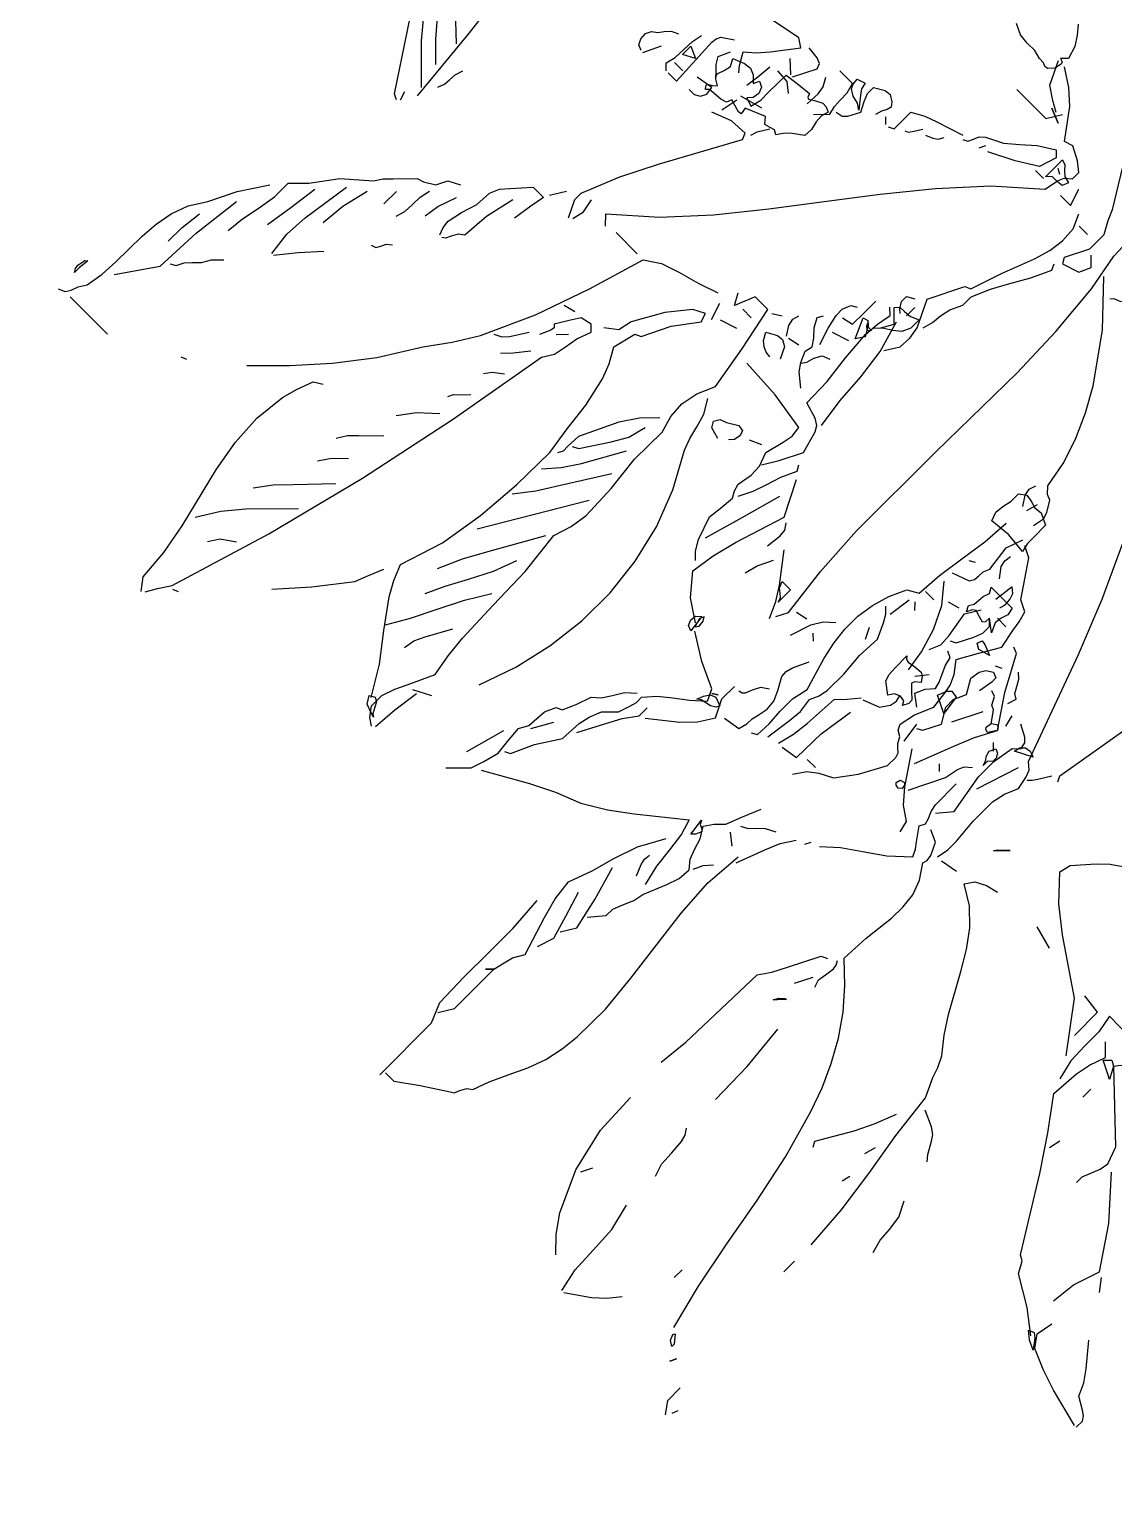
# Model space of a CAD drawing. Header units: inches. Extents: x 70 to 1974, y -315 to 363.
# Drawn here: x 1118.215 to 1118.4476, y 217.709 to 218.023 of the extents above; entities that cross this region are included whole.
import ezdxf

# ---------------------------------------------------------------- set-up
doc = ezdxf.new("R2010")
doc.units = ezdxf.units.IN
doc.header["$MEASUREMENT"] = 0
doc.layers.add('DERAKHT', color=56, linetype='Continuous', lineweight=9)
doc.layers.add('PDF_0', color=3, linetype='Continuous')
doc.layers.add('Tree', color=91, linetype='Continuous')

# ---------------------------------------------------------------- blocks, each defined once
blk = doc.blocks.new('P057')
at = {"layer": 'Tree', "linetype": 'Continuous'}
for p, q in [((0.19928, 0.01724), (0.19812, 0.01477)), ((0.19812, 0.01477), (0.19928, 0.01724))]:
    blk.add_line(p, q, dxfattribs=at)
for points in [[(0.02189, 0.24959), (0.02422, 0.2541), (0.02175, 0.27431), (0.02044, 0.29525), (0.02058, 0.33887), (0.02117, 0.38336), (0.02044, 0.40546), (0.01855, 0.42713), (0.01564, 0.44225), (0.01535, 0.45025), (0.01724, 0.4581), (0.02073, 0.46246), (0.02073, 0.47627), (0.00808, 0.49735), (0.00139, 0.50869), (-0.00457, 0.5209), (-0.02114, 0.53981)], [(-0.05459, 0.54504), (-0.0351, 0.51582), (0.00241, 0.45461), (0.0043, 0.45039), (0.00706, 0.4453), (0.00706, 0.43745), (0.00241, 0.42815), (0.00357, 0.42597), (0.01041, 0.42815), (0.01259, 0.4328), (0.00924, 0.43629)], [(0.13283, 0.22778), (0.1337, 0.23258), (0.1337, 0.23738), (0.13283, 0.24756), (0.13283, 0.25817), (0.13399, 0.26355), (0.13632, 0.26907), (0.1353, 0.27417), (0.13414, 0.27707), (0.13166, 0.27925), (0.11582, 0.32258), (0.10709, 0.3444), (0.09735, 0.36548)], [(-0.05938, 0.47627), (-0.06287, 0.47715), (-0.06695, 0.47715), (-0.07116, 0.47758), (-0.07538, 0.47962)], [(-0.05822, 0.49648), (-0.05546, 0.49314), (-0.05299, 0.48936), (-0.05139, 0.48427), (-0.05357, 0.48209), (-0.05226, 0.48165), (-0.05182, 0.48064), (-0.05241, 0.47787), (-0.05444, 0.47569), (-0.05575, 0.47554), (-0.05706, 0.47627), (-0.05938, 0.47627)], [(-0.13281, 0.31022), (-0.13616, 0.31371), (-0.12045, 0.32767), (-0.1062, 0.34323), (-0.09254, 0.3601), (-0.0793, 0.3774), (-0.06593, 0.39485), (-0.05226, 0.41171), (-0.03758, 0.42771), (-0.02173, 0.44181), (-0.02071, 0.44748), (-0.01955, 0.4501), (-0.01707, 0.45213), (-0.01707, 0.45562), (-0.02071, 0.45853), (-0.02609, 0.46144), (-0.02958, 0.46028), (-0.03772, 0.47147), (-0.04325, 0.47642), (-0.05022, 0.48093)], [(-0.0399, 0.46595), (-0.04412, 0.46842), (-0.04921, 0.47177), (-0.05357, 0.48093)], [(-0.05706, 0.46144), (-0.04107, 0.46144), (-0.03758, 0.46711)], [(-0.03641, 0.46362), (-0.04223, 0.46595), (-0.03641, 0.46362)], [(-0.05822, 0.4328), (-0.05633, 0.43367), (-0.05532, 0.43585), (-0.05444, 0.43803), (-0.05255, 0.43963), (-0.04601, 0.44298), (-0.04107, 0.44719), (-0.03597, 0.4517), (-0.02958, 0.45562), (-0.0274, 0.45344), (-0.02958, 0.44646), (-0.03787, 0.44138), (-0.0479, 0.43629)], [(-0.02507, 0.4453), (-0.02507, 0.45461), (-0.02304, 0.45388), (-0.02158, 0.45228), (-0.01984, 0.45068), (-0.01707, 0.44995), (-0.01809, 0.44748), (-0.02056, 0.44719), (-0.02333, 0.44719), (-0.02507, 0.4453)], [(-0.02173, 0.44995), (-0.02391, 0.45112)], [(-0.01576, 0.44428), (-0.01024, 0.44428), (-0.01242, 0.45112)], [(0.0264, 0.42931), (0.02742, 0.43062), (0.02975, 0.43149), (0.03178, 0.43323), (0.03222, 0.43629), (0.0264, 0.44094), (0.02553, 0.44283), (0.02568, 0.44501), (0.02757, 0.44995)], [(-0.02958, 0.44428), (-0.02507, 0.44428)], [(-0.02173, 0.35268), (-0.01824, 0.35821), (-0.01794, 0.3633), (-0.01882, 0.36824), (-0.02391, 0.37886), (-0.01707, 0.39281), (-0.01474, 0.39383), (-0.01053, 0.40648), (-0.00544, 0.41957), (-0.00355, 0.42611), (-0.00268, 0.43236), (-0.00312, 0.43861), (-0.00559, 0.44428)], [(-0.0021, 0.44094), (0.00241, 0.44094)], [(-0.05139, 0.43498), (-0.05022, 0.43745)], [(-0.08222, 0.41564), (-0.08003, 0.4168), (-0.08003, 0.42597), (-0.07509, 0.42872), (-0.07015, 0.43047), (-0.05938, 0.43396)], [(0.06784, 0.3457), (0.06886, 0.35035), (0.06799, 0.35297), (0.06537, 0.35733), (0.06319, 0.35821), (0.06086, 0.36068), (0.05897, 0.371), (0.05563, 0.38118), (0.05112, 0.39122), (0.04574, 0.40081), (0.03294, 0.41869), (0.01855, 0.43396)], [(-0.10068, 0.40531), (-0.09792, 0.4059), (-0.09631, 0.4075), (-0.09384, 0.41215), (-0.09588, 0.41608), (-0.09719, 0.41913), (-0.09719, 0.42248), (-0.09312, 0.4248), (-0.09064, 0.42509), (-0.08817, 0.42364), (-0.08687, 0.42189), (-0.0873, 0.42015), (-0.08846, 0.41811), (-0.08919, 0.41564)], [(-0.07654, 0.41913), (-0.07523, 0.41971), (-0.07436, 0.42102), (-0.07204, 0.42466)], [(-0.06971, 0.42364), (-0.0668, 0.42495), (-0.06505, 0.42611), (-0.06389, 0.42815)], [(-0.01707, 0.36984), (-0.01606, 0.37391), (-0.01562, 0.37798), (-0.01474, 0.3822), (-0.01242, 0.387), (-0.01242, 0.39165), (-0.00922, 0.39907), (-0.00544, 0.40604), (-0.00122, 0.41331), (0.00241, 0.42131), (0.00139, 0.42364)], [(-0.10635, 0.39848), (-0.10184, 0.40313), (-0.10271, 0.40648), (-0.10286, 0.40997), (-0.103, 0.41375), (-0.10402, 0.41782), (-0.111, 0.41782)], [(-0.09501, 0.41215), (-0.09733, 0.41375), (-0.10039, 0.41448), (-0.10286, 0.41608), (-0.10373, 0.41782), (-0.10402, 0.4203), (-0.10068, 0.42131), (-0.1001, 0.41884), (-0.09864, 0.4168), (-0.09501, 0.41215)], [(-0.08352, 0.41564), (-0.0857, 0.41782)], [(-0.13834, 0.38932), (-0.14023, 0.3915), (-0.14299, 0.3963), (-0.13907, 0.39964), (-0.13557, 0.40386), (-0.12816, 0.41346), (-0.13151, 0.41564), (-0.16189, 0.40968), (-0.17731, 0.40692), (-0.1933, 0.40531)], [(-0.12249, 0.40313), (-0.11784, 0.41215), (-0.11871, 0.41418), (-0.12089, 0.4152), (-0.12584, 0.41564)], [(-0.111, 0.39964), (-0.11071, 0.40546), (-0.1113, 0.40881), (-0.11318, 0.41215)], [(-0.12351, 0.40313), (-0.12816, 0.4075)], [(-0.14299, 0.37551), (-0.14386, 0.37667), (-0.14386, 0.37754), (-0.14212, 0.37871), (-0.14066, 0.37987), (-0.14299, 0.38133), (-0.14386, 0.38235), (-0.14401, 0.38336), (-0.14313, 0.38598), (-0.14241, 0.38889), (-0.14401, 0.39165), (-0.13936, 0.39354), (-0.13645, 0.39383), (-0.13383, 0.39281), (-0.13151, 0.39034), (-0.13034, 0.39281), (-0.12816, 0.39165), (-0.12714, 0.38918), (-0.12758, 0.38656), (-0.12932, 0.38467), (-0.12584, 0.38351), (-0.12482, 0.38787), (-0.12482, 0.39223), (-0.12467, 0.40183), (-0.11929, 0.40256), (-0.11318, 0.40313), (-0.1126, 0.40168), (-0.11187, 0.40139), (-0.10984, 0.40256), (-0.10679, 0.40415), (-0.1049, 0.40415), (-0.10286, 0.40313), (-0.10373, 0.40037), (-0.10344, 0.39717), (-0.10271, 0.39383), (-0.10286, 0.39034), (-0.10693, 0.38729), (-0.10911, 0.3854), (-0.111, 0.38249), (-0.11275, 0.38351), (-0.11493, 0.38278), (-0.11697, 0.38235), (-0.119, 0.38467), (-0.12685, 0.38133), (-0.12641, 0.37871), (-0.12772, 0.37856), (-0.13281, 0.38002), (-0.13369, 0.37784), (-0.13601, 0.37711), (-0.14183, 0.37667), (-0.14299, 0.37551)], [(-0.119, 0.39732), (-0.12264, 0.40037), (-0.12816, 0.40066)], [(-0.15782, 0.36984), (-0.15331, 0.36984), (-0.15433, 0.39034), (-0.15404, 0.39252), (-0.15317, 0.39426), (-0.14866, 0.39732)], [(-0.13281, 0.38816), (-0.13208, 0.39354), (-0.13151, 0.39964)], [(-0.15898, 0.36984), (-0.16116, 0.37202), (-0.16015, 0.37609), (-0.16, 0.38074), (-0.15986, 0.38525), (-0.15898, 0.38932)], [(-0.14299, 0.38133), (-0.14532, 0.3838), (-0.14692, 0.3854), (-0.14866, 0.38816), (-0.14648, 0.39281)], [(-0.17149, 0.36853), (-0.17367, 0.36955), (-0.17484, 0.37173), (-0.17498, 0.37449), (-0.17396, 0.37667), (-0.17193, 0.37813), (-0.17033, 0.38016), (-0.16858, 0.3822), (-0.16582, 0.38351)], [(-0.15898, 0.37886), (-0.15898, 0.38351), (-0.15433, 0.38133), (-0.15898, 0.37886)], [(-0.13151, 0.38351), (-0.12249, 0.38598)], [(-0.22543, 0.2874), (-0.22762, 0.28856), (-0.24143, 0.30964), (-0.2487, 0.32055), (-0.25509, 0.3332), (-0.25713, 0.34396), (-0.258, 0.35515), (-0.25757, 0.37784), (-0.25408, 0.37886), (-0.24273, 0.36751), (-0.23649, 0.36155), (-0.22892, 0.35602), (-0.22558, 0.34061), (-0.22369, 0.3252), (-0.22078, 0.29423)], [(-0.1475, 0.371), (-0.14474, 0.371), (-0.14256, 0.37231), (-0.14125, 0.37464), (-0.14183, 0.37784), (-0.14866, 0.37667)], [(-0.13281, 0.37449), (-0.13151, 0.38133)], [(-0.11784, 0.37551), (-0.11697, 0.37813), (-0.11435, 0.38249)], [(-0.17047, 0.36853), (-0.16713, 0.37551)], [(-0.15898, 0.37449), (-0.15433, 0.37449)], [(-0.14532, 0.30237), (-0.14866, 0.3092), (-0.14866, 0.31269), (-0.14256, 0.32782), (-0.13514, 0.34236), (-0.119, 0.37202), (-0.12002, 0.37449), (-0.12714, 0.37405), (-0.13499, 0.371)], [(-0.0274, 0.36751), (-0.02885, 0.36868), (-0.03045, 0.37115), (-0.03045, 0.37391), (-0.0274, 0.37551)], [(-0.02507, 0.36853), (-0.02507, 0.37318)], [(-0.02391, 0.2874), (-0.02027, 0.2935), (-0.01576, 0.30237), (-0.01824, 0.31139), (-0.01955, 0.31357), (-0.02202, 0.31517), (-0.02856, 0.31706), (-0.02885, 0.32855), (-0.0303, 0.34018), (-0.03118, 0.3521), (-0.03074, 0.35821), (-0.02958, 0.36417), (-0.03205, 0.36635)], [(-0.03074, 0.35602), (-0.02885, 0.35821), (-0.02609, 0.36286), (-0.03074, 0.36751), (-0.02928, 0.36911), (-0.02681, 0.36926), (-0.02376, 0.36955), (-0.02042, 0.371), (-0.02042, 0.36635), (-0.02202, 0.363), (-0.02478, 0.36082), (-0.02783, 0.35879), (-0.03074, 0.35602)], [(-0.04223, 0.35035), (-0.03758, 0.35137), (-0.03758, 0.35733), (-0.03758, 0.36417)], [(-0.01824, 0.31488), (-0.01998, 0.32694), (-0.02086, 0.33916), (-0.02245, 0.35152), (-0.02609, 0.36417)], [(0.14533, 0.28173), (0.14417, 0.28391), (0.14679, 0.29903), (0.1494, 0.31473), (0.14984, 0.32258), (0.1494, 0.33014), (0.14766, 0.33756), (0.14417, 0.34454), (0.14504, 0.3489), (0.14766, 0.35486), (0.14679, 0.35748), (0.14417, 0.36169)], [(-0.04107, 0.33669), (-0.04325, 0.34352), (-0.04455, 0.34934), (-0.0447, 0.35268), (-0.04325, 0.35602), (-0.04107, 0.35733)], [(-0.03292, 0.34803), (-0.03641, 0.35602), (-0.03438, 0.35661), (-0.03307, 0.35545), (-0.03074, 0.35137), (-0.03292, 0.34803)], [(-0.03205, 0.35486), (-0.03379, 0.35617), (-0.0335, 0.35486), (-0.03205, 0.3537), (-0.03074, 0.35486), (-0.03205, 0.35486)], [(0.0597, 0.34803), (0.05723, 0.35181), (0.05665, 0.35457), (0.05752, 0.35733)], [(0.05504, 0.33553), (0.05374, 0.33901), (0.05417, 0.3425), (0.05504, 0.34628), (0.05504, 0.35035), (0.05766, 0.35225), (0.06043, 0.35181), (0.06333, 0.35094), (0.06653, 0.35137), (0.07104, 0.34919), (0.07118, 0.34279), (0.07118, 0.33916), (0.07205, 0.33553), (0.06363, 0.3364), (0.05504, 0.33553)], [(0.06188, 0.34803), (0.06319, 0.35268)], [(-0.03423, 0.31953), (-0.03917, 0.32346), (-0.04135, 0.32651), (-0.04325, 0.33087), (-0.04252, 0.33407), (-0.04441, 0.33683), (-0.04717, 0.33974), (-0.04921, 0.34352), (-0.0479, 0.3457)], [(-0.04107, 0.34352), (-0.03423, 0.3457)], [(0.22327, 0.20844), (0.2096, 0.22662), (0.18881, 0.24072), (0.17922, 0.24829), (0.17063, 0.25744), (0.1718, 0.2621), (0.17848, 0.26966), (0.18256, 0.27344), (0.18779, 0.27707), (0.19259, 0.28463), (0.19608, 0.29234), (0.19869, 0.30033), (0.20059, 0.30848), (0.20436, 0.32535), (0.20713, 0.33392), (0.21062, 0.34236), (0.2096, 0.34454), (0.19841, 0.34134), (0.18721, 0.33596), (0.17616, 0.33043), (0.17063, 0.32811), (0.16496, 0.32637), (0.1638, 0.32389)], [(-0.22427, 0.30804), (-0.23125, 0.31502), (-0.23794, 0.32287), (-0.24506, 0.33087), (-0.25408, 0.33771)], [(-0.22427, 0.31953), (-0.24724, 0.34105)], [(-0.05255, 0.32986), (-0.05488, 0.33349), (-0.05546, 0.33625), (-0.05473, 0.33887)], [(0.04719, 0.21062), (0.04937, 0.21193), (0.04966, 0.21804), (0.04923, 0.22458), (0.04923, 0.23142), (0.05068, 0.23811), (0.04676, 0.25134), (0.0453, 0.25817), (0.04443, 0.26515), (0.04443, 0.27227), (0.04545, 0.27925), (0.04748, 0.28624), (0.05068, 0.29307), (0.05504, 0.29554), (0.05577, 0.30601), (0.05737, 0.31677), (0.05897, 0.32782), (0.0597, 0.33887)], [(0.05853, 0.31022), (0.06537, 0.31269), (0.06653, 0.31459), (0.06668, 0.31677), (0.06683, 0.31909), (0.06784, 0.32171), (0.06653, 0.33204), (0.06886, 0.33887)], [(0.07002, 0.21062), (0.07322, 0.21528), (0.07699, 0.21819), (0.08237, 0.22095), (0.08819, 0.2288), (0.09386, 0.23927), (0.09386, 0.24378), (0.09328, 0.24566), (0.09197, 0.24683), (0.09052, 0.24814), (0.08921, 0.25061), (0.08703, 0.25192), (0.08586, 0.2541), (0.08732, 0.26064), (0.09052, 0.26806), (0.08965, 0.27489), (0.08892, 0.27867), (0.08703, 0.28274), (0.08354, 0.2874), (0.08776, 0.29496), (0.0927, 0.30339), (0.0911, 0.3111), (0.09052, 0.31517), (0.08921, 0.31953), (0.08484, 0.32171), (0.07554, 0.33553), (0.07104, 0.33771)], [(-0.05938, 0.10768), (-0.06229, 0.10957), (-0.06505, 0.11335), (-0.06505, 0.11902), (-0.06317, 0.1244), (-0.06099, 0.12891), (-0.05604, 0.13952), (-0.05764, 0.14825), (-0.05866, 0.15712), (-0.05924, 0.17471), (-0.05968, 0.19274), (-0.06171, 0.21062), (-0.05938, 0.2179), (-0.05837, 0.22502), (-0.05895, 0.23942), (-0.06055, 0.25396), (-0.0604, 0.26907), (-0.06229, 0.27576), (-0.06273, 0.28231), (-0.06142, 0.28914), (-0.05822, 0.29641), (-0.06128, 0.31386), (-0.06505, 0.33204), (-0.07204, 0.33204), (-0.07538, 0.32389), (-0.07785, 0.32855)], [(-0.06287, 0.33204), (-0.05938, 0.33422)], [(-0.04107, 0.32637), (-0.03976, 0.32825), (-0.03888, 0.33131), (-0.03728, 0.33422), (-0.03423, 0.33553)], [(-0.05139, 0.31953), (-0.05371, 0.31982), (-0.05575, 0.32069), (-0.05764, 0.32229), (-0.05938, 0.3252), (-0.05517, 0.32753), (-0.05269, 0.32782), (-0.05022, 0.32637), (-0.0479, 0.32171)], [(-0.05139, 0.32986), (-0.04674, 0.33087)], [(0.07322, 0.32171), (0.07031, 0.32549), (0.06973, 0.32811), (0.07002, 0.33087)], [(-0.22195, 0.29772), (-0.23023, 0.30601), (-0.23474, 0.31066), (-0.23924, 0.31604), (-0.24128, 0.31779), (-0.24608, 0.32055)], [(-0.1933, 0.17282), (-0.18152, 0.18474), (-0.17033, 0.1971), (-0.15971, 0.21091), (-0.14997, 0.22662), (-0.14313, 0.23593), (-0.13718, 0.24566), (-0.12772, 0.26646), (-0.12002, 0.28856), (-0.11318, 0.31139), (-0.10708, 0.31546), (-0.09966, 0.31793), (-0.09152, 0.32011), (-0.08352, 0.32287)], [(-0.07785, 0.31371), (-0.08003, 0.32055)], [(-0.07204, 0.3252), (-0.06738, 0.3252)], [(0.08136, 0.31371), (0.08194, 0.31604), (0.08179, 0.3188), (0.08092, 0.32127), (0.07889, 0.32287), (0.07787, 0.31488)], [(-0.07538, 0.31604), (-0.06854, 0.31822)], [(0.0597, 0.31822), (0.06188, 0.31953)], [(0.07322, 0.30339), (0.07205, 0.30572), (0.07322, 0.30761), (0.07336, 0.30993), (0.0735, 0.31226), (0.07452, 0.31488), (0.07322, 0.31706), (0.08484, 0.31706), (0.08543, 0.31401), (0.08456, 0.31124), (0.08412, 0.30833), (0.08586, 0.30455), (0.08136, 0.30804), (0.08121, 0.30586), (0.08048, 0.30499), (0.07816, 0.30572), (0.07554, 0.30645), (0.07424, 0.30557), (0.07322, 0.30339)], [(-0.21744, 0.30237), (-0.21642, 0.30499), (-0.21628, 0.30761), (-0.21613, 0.31051), (-0.21511, 0.31371)], [(-0.1568, 0.30339), (-0.15331, 0.3092)], [(-0.14401, 0.30339), (-0.14285, 0.30819), (-0.14401, 0.31371)], [(-0.12816, 0.31139), (-0.11653, 0.31139)], [(-0.06738, 0.11553), (-0.07436, 0.12702), (-0.0825, 0.13749), (-0.09021, 0.14825), (-0.09341, 0.15406), (-0.09603, 0.16032), (-0.0905, 0.17791), (-0.08745, 0.19594), (-0.08599, 0.21426), (-0.0857, 0.23244), (-0.08745, 0.24378), (-0.0889, 0.25541), (-0.09152, 0.26733), (-0.09384, 0.27329), (-0.09719, 0.27925), (-0.09501, 0.28856), (-0.09254, 0.28958), (-0.08716, 0.30078), (-0.08003, 0.31022), (-0.0812, 0.31371), (-0.0857, 0.31139), (-0.09268, 0.30281), (-0.09937, 0.29089), (-0.10053, 0.28536), (-0.10533, 0.28173)], [(-0.01576, 0.24276), (-0.01838, 0.24537), (-0.02071, 0.24945), (-0.02391, 0.25875), (-0.02333, 0.26399), (-0.02274, 0.27024), (-0.0242, 0.27286), (-0.02507, 0.27562), (-0.02391, 0.28173), (-0.0242, 0.28652), (-0.02609, 0.29205), (-0.0242, 0.29961), (-0.02333, 0.30383), (-0.02391, 0.30804), (-0.03946, 0.31051), (-0.05604, 0.31139)], [(0.08354, 0.31022), (0.08819, 0.31022)], [(0.07322, 0.2714), (0.07176, 0.27998), (0.06901, 0.28943), (0.06464, 0.29845), (0.05853, 0.30572)], [(0.07322, 0.28274), (0.07525, 0.28725), (0.07496, 0.29219), (0.07322, 0.30237), (0.0767, 0.30804)], [(0.0767, 0.29089), (0.07889, 0.29205), (0.08223, 0.29845), (0.08354, 0.30208), (0.08354, 0.30572), (0.08136, 0.30804)], [(0.1007, 0.24727), (0.1068, 0.26283), (0.11015, 0.27097), (0.11451, 0.27925), (0.10607, 0.29176), (0.09851, 0.30572), (0.09604, 0.30673)], [(-0.17614, 0.2621), (-0.17731, 0.26515), (-0.1776, 0.2682), (-0.17629, 0.27431), (-0.1744, 0.28071), (-0.17396, 0.2874), (-0.17236, 0.29118), (-0.1696, 0.29423), (-0.16364, 0.30106), (-0.15782, 0.30106), (-0.15898, 0.2951), (-0.16015, 0.2874)], [(-0.02173, 0.27242), (-0.01896, 0.2778), (-0.01707, 0.28347), (-0.01519, 0.28943), (-0.01242, 0.29554), (-0.01358, 0.29772)], [(0.05621, 0.29772), (0.06086, 0.29772)], [(0.06537, 0.30106), (0.07002, 0.30237)], [(0.08703, 0.29641), (0.08484, 0.29772), (0.08558, 0.29976), (0.08732, 0.29947), (0.09168, 0.29772), (0.08703, 0.29641)], [(0.09604, 0.29641), (0.09851, 0.29772)], [(0.10986, 0.28958), (0.11102, 0.29307), (0.10913, 0.29423), (0.10768, 0.2967), (0.10622, 0.29932), (0.10419, 0.30106)], [(-0.22427, 0.28856), (-0.22543, 0.29205)], [(-0.17498, 0.2621), (-0.17367, 0.26297), (-0.17265, 0.26515), (-0.17134, 0.26762), (-0.16931, 0.26907), (-0.16844, 0.28012), (-0.16582, 0.29205)], [(-0.04325, 0.28274), (-0.0479, 0.28391), (-0.04921, 0.28624), (-0.0479, 0.28856), (-0.04528, 0.28943), (-0.04107, 0.29205), (-0.03859, 0.29161), (-0.03787, 0.28943), (-0.03845, 0.28696), (-0.0399, 0.28522)], [(-0.03423, 0.29089), (-0.02958, 0.29307)], [(0.00139, 0.2256), (-0.00689, 0.23112), (-0.01358, 0.23927), (-0.01213, 0.24901), (-0.00966, 0.2589), (-0.00326, 0.27925), (-0.01024, 0.29307)], [(0.05853, 0.28958), (0.05621, 0.29205)], [(0.09168, 0.25744), (0.09386, 0.25875), (0.09735, 0.26558), (0.09386, 0.2714), (0.09371, 0.27562), (0.09604, 0.28056), (0.0927, 0.28624), (0.09328, 0.2903), (0.09473, 0.29263), (0.09735, 0.29423), (0.09953, 0.29336), (0.09968, 0.29103), (0.09851, 0.28522)], [(-0.04107, 0.14883), (-0.03583, 0.1638), (-0.03234, 0.17907), (-0.03045, 0.19478), (-0.03045, 0.21034), (-0.0322, 0.22604), (-0.03583, 0.2413), (-0.0415, 0.25614), (-0.04921, 0.27024), (-0.05095, 0.27489), (-0.05226, 0.28012), (-0.05386, 0.28551), (-0.05706, 0.29089)], [(0.05286, 0.28173), (0.05403, 0.29089)], [(0.08586, 0.2634), (0.08136, 0.26675), (0.08311, 0.27068), (0.08586, 0.27373), (0.08514, 0.27649), (0.08368, 0.27955), (0.08209, 0.28289), (0.08136, 0.28624), (0.07889, 0.2874)], [(0.11102, 0.27925), (0.10768, 0.28391), (0.10593, 0.28463), (0.1052, 0.28624), (0.10433, 0.28783), (0.10201, 0.28856)], [(0.11567, 0.28274), (0.11451, 0.2874)], [(0.12018, 0.23927), (0.12483, 0.24494), (0.12207, 0.26122), (0.12207, 0.26966), (0.12353, 0.27824), (0.12599, 0.28056), (0.12542, 0.28332), (0.12381, 0.28493), (0.11916, 0.2874)], [(-0.23576, 0.20495), (-0.23503, 0.21208), (-0.23357, 0.21935), (-0.23227, 0.22706), (-0.23227, 0.23462), (-0.2266, 0.24029), (-0.21933, 0.25003), (-0.20944, 0.25875), (-0.20726, 0.26195), (-0.20449, 0.26471), (-0.19795, 0.2714), (-0.19534, 0.27227), (-0.19112, 0.27489), (-0.18894, 0.27925), (-0.18428, 0.28173)], [(-0.01925, 0.25192), (-0.01474, 0.26748), (-0.01024, 0.28391)], [(0.05286, 0.21411), (0.05432, 0.22458), (0.0549, 0.23011), (0.05403, 0.23593), (0.05577, 0.23956), (0.0565, 0.24348), (0.0565, 0.25235), (0.05577, 0.26181), (0.05621, 0.2714), (0.0533, 0.27751), (0.05156, 0.28056), (0.04937, 0.28274)], [(0.09953, 0.26907), (0.10535, 0.28056)], [(0.11233, 0.27591), (0.11102, 0.27635), (0.11044, 0.27707), (0.11087, 0.2794), (0.11262, 0.28071), (0.11364, 0.28042), (0.11451, 0.27925), (0.11233, 0.27591)], [(0.12483, 0.27824), (0.12542, 0.28056), (0.12701, 0.28216), (0.1292, 0.2826), (0.13166, 0.28173), (0.12483, 0.27824)], [(0.13632, 0.27373), (0.13777, 0.27504), (0.13908, 0.27693), (0.14199, 0.28173)], [(-0.18545, 0.2634), (-0.18457, 0.26937), (-0.18181, 0.27707)], [(-0.15898, 0.08238), (-0.15651, 0.0866), (-0.15331, 0.09154), (-0.14081, 0.1324), (-0.13034, 0.17369), (-0.12162, 0.21513), (-0.11435, 0.25643), (-0.11158, 0.26093), (-0.11057, 0.26588), (-0.10969, 0.27125), (-0.10751, 0.27707), (-0.10969, 0.27925), (-0.11435, 0.27824), (-0.11682, 0.27417), (-0.12002, 0.26907), (-0.119, 0.26806), (-0.11929, 0.26646), (-0.12118, 0.2621)], [(-0.12249, 0.27707), (-0.11784, 0.27824)], [(0.00008, 0.26675), (0.00081, 0.273), (0.00052, 0.27591), (-0.00108, 0.27824)], [(0.07452, 0.25875), (0.07002, 0.2621), (0.06915, 0.26486), (0.06901, 0.26806), (0.06886, 0.27489), (0.06988, 0.27373), (0.07104, 0.27344), (0.07409, 0.27402), (0.07729, 0.27431), (0.07874, 0.27344), (0.08019, 0.2714), (0.07816, 0.2698), (0.07772, 0.26864), (0.07991, 0.26646), (0.08252, 0.26399), (0.08266, 0.26224), (0.08136, 0.25991), (0.08048, 0.26166), (0.0783, 0.26195), (0.07598, 0.26093), (0.07452, 0.25875)], [(0.0767, 0.2714), (0.08019, 0.27591)], [(0.09502, 0.26907), (0.08819, 0.27242), (0.08965, 0.27606), (0.0911, 0.27751), (0.09386, 0.27707), (0.09502, 0.26907)], [(0.11916, 0.27242), (0.11669, 0.27489)], [(0.12483, 0.25744), (0.1305, 0.27489)], [(-0.1933, 0.25526), (-0.19228, 0.2589), (-0.19214, 0.26297), (-0.19199, 0.26704), (-0.19112, 0.2714)], [(-0.11653, 0.26675), (-0.11318, 0.27024)], [(-0.08352, 0.23462), (-0.0825, 0.23665), (-0.0825, 0.23898), (-0.08222, 0.24494), (-0.07509, 0.26006), (-0.07058, 0.26675), (-0.06505, 0.27242)], [(0.02073, 0.24727), (0.01768, 0.25366), (0.01419, 0.25919), (0.00575, 0.27024)], [(0.05286, 0.26806), (0.05068, 0.27242)], [(0.12018, 0.26558), (0.1196, 0.26748), (0.11843, 0.26922), (0.11786, 0.27125), (0.11916, 0.27373), (0.12076, 0.273), (0.12178, 0.27125), (0.12178, 0.26937), (0.12018, 0.26806), (0.12018, 0.26558)], [(-0.0812, 0.24029), (-0.07887, 0.2416), (-0.07174, 0.25235), (-0.06825, 0.25846), (-0.06636, 0.26558)], [(0.00139, 0.25308), (0.0027, 0.25832), (0.00575, 0.26442)], [(0.03106, 0.24843), (0.03382, 0.25686), (0.03643, 0.26108), (0.04007, 0.26442)], [(-0.20013, 0.25526), (-0.20013, 0.2621)], [(-0.13383, 0.24959), (-0.13092, 0.25104), (-0.12889, 0.25337), (-0.12467, 0.25991)], [(0.01855, 0.2541), (0.01797, 0.25599), (0.01666, 0.25716), (0.01506, 0.25846), (0.01389, 0.26093), (0.01855, 0.26093), (0.01855, 0.2541)], [(0.0264, 0.25643), (0.03106, 0.25744)], [(0.06886, 0.25061), (0.07554, 0.25308), (0.07801, 0.25671), (0.0786, 0.25948), (0.07787, 0.2621)], [(0.09168, 0.25061), (0.09052, 0.25875)], [(0.10637, 0.23811), (0.1132, 0.25192), (0.11422, 0.25744), (0.11538, 0.26006), (0.11786, 0.2621)], [(-0.21177, 0.23345), (-0.21089, 0.24334), (-0.20828, 0.2541)], [(-0.12685, 0.24625), (-0.12336, 0.24988), (-0.119, 0.25526)], [(-0.08352, 0.2256), (-0.07843, 0.23142), (-0.07392, 0.23811), (-0.06505, 0.2541)], [(0.03905, 0.25308), (0.03673, 0.25526)], [(0.09735, 0.19812), (0.10346, 0.20365), (0.11073, 0.20859), (0.11858, 0.21411), (0.12599, 0.22095), (0.12469, 0.22386), (0.12294, 0.22618), (0.11916, 0.23127), (0.12032, 0.2336), (0.11974, 0.23593), (0.11858, 0.23854), (0.11786, 0.2416), (0.11786, 0.25308)], [(0.10986, 0.25192), (0.10768, 0.2541)], [(-0.21744, 0.21062), (-0.2186, 0.22008), (-0.21802, 0.22967), (-0.21511, 0.24959)], [(-0.19228, 0.24029), (-0.19039, 0.24101), (-0.18938, 0.24276), (-0.18836, 0.2448), (-0.18647, 0.24625)], [(0.03571, 0.20728), (0.04254, 0.20844), (0.04356, 0.21193), (0.04356, 0.2147), (0.04429, 0.2179), (0.04501, 0.22153), (0.04472, 0.2256), (0.04283, 0.22967), (0.04007, 0.23462), (0.03993, 0.23723), (0.04065, 0.23999), (0.04356, 0.24625)], [(0.05752, 0.21528), (0.05926, 0.22196), (0.05999, 0.22865), (0.06086, 0.24276), (0.06435, 0.24639), (0.06784, 0.25061)], [(0.11567, 0.22444), (0.11451, 0.22909), (0.10913, 0.23273), (0.10448, 0.23811), (0.09604, 0.25061)], [(0.14664, 0.24494), (0.15057, 0.24901), (0.15115, 0.24959), (0.14766, 0.24625), (0.14664, 0.24494)], [(-0.2266, 0.21746), (-0.22485, 0.22851), (-0.22325, 0.24029)], [(-0.12584, 0.23593), (-0.1238, 0.23869), (-0.12002, 0.2416)], [(-0.08469, 0.21062), (-0.07902, 0.21804), (-0.07378, 0.22633), (-0.06287, 0.24378)], [(0.0597, 0.21528), (0.06653, 0.21629), (0.06683, 0.22967), (0.06886, 0.24378)], [(0.10302, 0.23593), (0.10157, 0.23622), (0.10084, 0.23694), (0.10142, 0.23869), (0.10317, 0.23927), (0.10389, 0.23854), (0.10419, 0.23694), (0.10302, 0.23593)], [(0.20495, 0.08587), (0.20379, 0.10375), (0.20131, 0.12149), (0.19826, 0.13938), (0.19594, 0.15799), (0.19244, 0.1657), (0.19099, 0.16977), (0.18895, 0.17413), (0.18387, 0.18038), (0.17936, 0.18736), (0.17092, 0.20263), (0.16641, 0.21019), (0.16133, 0.21717), (0.15522, 0.22313), (0.14766, 0.22778), (0.14999, 0.23127), (0.1542, 0.23345), (0.15915, 0.23462)], [(0.18895, 0.23345), (0.17965, 0.23593)], [(-0.26658, 0.142), (-0.26396, 0.14316), (-0.26265, 0.14519), (-0.26164, 0.14796), (-0.25975, 0.15101), (-0.25844, 0.15813), (-0.25815, 0.16526), (-0.258, 0.17965), (-0.25742, 0.18678), (-0.25611, 0.1939), (-0.25364, 0.20074), (-0.24942, 0.20728), (-0.24405, 0.21819), (-0.23692, 0.22909)], [(-0.08469, 0.19129), (-0.06171, 0.23011)], [(0.00241, 0.22211), (0.00023, 0.22298), (-0.00065, 0.22516), (-0.00035, 0.22749), (0.00139, 0.22909), (0.00241, 0.22211)], [(0.00139, 0.22778), (0.00241, 0.22444), (0.00343, 0.22575), (0.00314, 0.22822), (0.00227, 0.22967), (0.00139, 0.22778)], [(0.18997, 0.02509), (0.18532, 0.04341), (0.18154, 0.0629), (0.1779, 0.08296), (0.17369, 0.10303), (0.16816, 0.12265), (0.16468, 0.13225), (0.16046, 0.14141), (0.15551, 0.15043), (0.14969, 0.15886), (0.14286, 0.16672), (0.13501, 0.17413), (0.13559, 0.18576), (0.13705, 0.19812), (0.13719, 0.20437), (0.13646, 0.21048), (0.13428, 0.21644), (0.1305, 0.22211), (0.13094, 0.224), (0.13065, 0.22633), (0.12818, 0.23127), (0.12353, 0.23345)], [(0.13501, 0.22778), (0.14199, 0.22909)], [(0.21992, 0.21629), (0.21992, 0.22909), (0.21178, 0.23011)], [(0.26107, 0.17631), (0.26107, 0.17936), (0.26238, 0.18285), (0.26384, 0.18649), (0.26456, 0.19013), (0.26209, 0.19696), (0.23926, 0.21876), (0.24072, 0.2208), (0.24275, 0.22226), (0.24464, 0.224), (0.2461, 0.22662), (0.24493, 0.23011), (0.23999, 0.23112), (0.23505, 0.23112), (0.22429, 0.23127), (0.22559, 0.224), (0.22559, 0.21629), (0.22589, 0.2083), (0.22777, 0.2003)], [(-0.21642, 0.21062), (-0.21046, 0.21819), (-0.20362, 0.2256)], [(-0.12932, 0.21978), (-0.12831, 0.22182), (-0.12685, 0.22313), (-0.12351, 0.22662)], [(-0.01576, 0.13734), (-0.01358, 0.13851), (-0.00937, 0.14767), (-0.00326, 0.15697), (-0.00283, 0.1657), (-0.00181, 0.1702), (0.00008, 0.17514), (0.00474, 0.1798), (0.00634, 0.18445), (0.00721, 0.18736), (0.00706, 0.19013), (0.01114, 0.19478), (0.01593, 0.1987), (0.02117, 0.20263), (0.0264, 0.20728), (0.02422, 0.21193), (0.01389, 0.21673), (0.00357, 0.22313)], [(0.03222, 0.21876), (0.03367, 0.21921), (0.03455, 0.22008), (0.03571, 0.22284), (0.03716, 0.22589), (0.04007, 0.22778)], [(0.29074, 0.12135), (0.28187, 0.12818), (0.27023, 0.13516), (0.26864, 0.13792), (0.26762, 0.13967), (0.26558, 0.14083), (0.24843, 0.1686), (0.23941, 0.18213), (0.23025, 0.19463), (0.23112, 0.20626), (0.23228, 0.21222), (0.23461, 0.21876), (0.23025, 0.22313)], [(0.01389, 0.18547), (0.02451, 0.1939), (0.02931, 0.19885), (0.03324, 0.20495), (0.02975, 0.21193), (0.02975, 0.21876)], [(0.07002, 0.21876), (0.07452, 0.21876)], [(0.24174, 0.21382), (0.24013, 0.2147), (0.23461, 0.21746), (0.23708, 0.21978), (0.23912, 0.21862), (0.24043, 0.21615), (0.24174, 0.21382)], [(-0.25509, 0.16133), (-0.24477, 0.17631), (-0.2439, 0.19536), (-0.24143, 0.21528)], [(-0.13834, 0.2003), (-0.13354, 0.2067), (-0.12685, 0.21281)], [(0.02539, 0.21062), (0.02757, 0.21193), (0.02539, 0.21062)], [(-0.08469, 0.16947), (-0.08047, 0.17893), (-0.07523, 0.18852), (-0.06389, 0.20844)], [(0.02291, 0.20495), (0.02393, 0.20757), (0.02539, 0.20975), (0.02757, 0.21077), (0.03106, 0.20946), (0.03033, 0.20801), (0.02844, 0.20685), (0.02422, 0.20597), (0.02291, 0.20495)], [(0.23926, 0.20161), (0.23926, 0.20597), (0.23926, 0.20161)], [(-0.24942, 0.18547), (-0.24928, 0.19303), (-0.24826, 0.20161)], [(-0.24259, 0.1798), (-0.24041, 0.18096), (-0.23896, 0.18387), (-0.23677, 0.1862), (-0.2343, 0.18881), (-0.23227, 0.19231), (-0.22892, 0.19565)], [(0.0927, 0.19463), (0.09386, 0.19696)], [(-0.16015, 0.08122), (-0.16364, 0.08587), (-0.16466, 0.09838), (-0.16698, 0.11074), (-0.17309, 0.13589), (-0.17527, 0.14854), (-0.17614, 0.16104), (-0.17469, 0.17384), (-0.17294, 0.18024), (-0.17047, 0.18663), (-0.16713, 0.18881)], [(-0.14866, 0.17747), (-0.14633, 0.18126), (-0.14328, 0.18431), (-0.13616, 0.19129)], [(-0.0812, 0.15915), (-0.07771, 0.16672), (-0.0732, 0.175), (-0.06854, 0.18416), (-0.06505, 0.19347)], [(-0.0274, 0.1167), (-0.02042, 0.12367), (-0.01867, 0.12891), (-0.01707, 0.13516), (-0.01766, 0.14098), (-0.01824, 0.14767), (-0.0162, 0.1513), (-0.01591, 0.15537), (-0.01562, 0.15944), (-0.01358, 0.1638), (-0.0114, 0.16482), (-0.00893, 0.1702), (-0.00675, 0.17631), (-0.00384, 0.17893), (-0.00137, 0.18271), (0.0011, 0.18678), (0.00474, 0.19013)], [(-0.00108, 0.16264), (0.00445, 0.17311), (0.00765, 0.17893), (0.01157, 0.18445), (0.01157, 0.18881)], [(0.05286, 0.11451), (0.05752, 0.12018), (0.05766, 0.12382), (0.05926, 0.12775), (0.06101, 0.13196), (0.06188, 0.13618), (0.06581, 0.14549), (0.06755, 0.15057), (0.06784, 0.15566), (0.06522, 0.15886), (0.06377, 0.16279), (0.06232, 0.16729), (0.0597, 0.17166), (0.06217, 0.17514), (0.06537, 0.17849), (0.06799, 0.18503), (0.07104, 0.19231)], [(0.07002, 0.18198), (0.07278, 0.18344), (0.07481, 0.18562), (0.07743, 0.18809), (0.08136, 0.19013)], [(0.07889, 0.17064), (0.08325, 0.18213), (0.08572, 0.18809), (0.08921, 0.19347)], [(0.28739, 0.13734), (0.28841, 0.14723), (0.29205, 0.15799), (0.28128, 0.17384), (0.26791, 0.18881)], [(0.24392, 0.17849), (0.24493, 0.18314)], [(-0.08352, 0.13952), (-0.07843, 0.14825), (-0.07363, 0.15813), (-0.06854, 0.16817), (-0.06287, 0.17747)], [(0.07322, 0.17413), (0.06886, 0.17747)], [(-0.1475, 0.16599), (-0.14444, 0.17064), (-0.13965, 0.17514)], [(0.04007, 0.01593), (0.04472, 0.01593), (0.05315, 0.02189), (0.06319, 0.02844), (0.0645, 0.02931), (0.06551, 0.03149), (0.06683, 0.03396), (0.06886, 0.03541), (0.07118, 0.04196), (0.07452, 0.04923), (0.07801, 0.0565), (0.08063, 0.06377), (0.08223, 0.07118), (0.08311, 0.07875), (0.08325, 0.09416), (0.08165, 0.10972), (0.07758, 0.14156), (0.0767, 0.15726), (0.07787, 0.17282)], [(0.05853, 0.16599), (0.05752, 0.17282), (0.05839, 0.17122), (0.05999, 0.17049), (0.06086, 0.16962), (0.0597, 0.16729), (0.05853, 0.16599)], [(0.13501, 0.15799), (0.13399, 0.16104), (0.13443, 0.16439), (0.13501, 0.16817), (0.13472, 0.16991), (0.13385, 0.17166)], [(-0.01707, 0.12585), (-0.00006, 0.13545), (0.00953, 0.14025), (0.01957, 0.14418), (0.02873, 0.1497), (0.0373, 0.15595), (0.05403, 0.16947), (0.05592, 0.16337), (0.05694, 0.15581), (0.05781, 0.14767), (0.0597, 0.13952)], [(0.1132, 0.09488), (0.11451, 0.10724), (0.11494, 0.11975), (0.11567, 0.14549), (0.11887, 0.15028), (0.12192, 0.15595), (0.12818, 0.16831), (0.1305, 0.16947)], [(-0.15782, 0.14083), (-0.15317, 0.14708), (-0.14779, 0.15275), (-0.13616, 0.16482)], [(0.06886, 0.15697), (0.0706, 0.16075), (0.07322, 0.1638)], [(0.12818, 0.15348), (0.13166, 0.16032)], [(-0.26658, 0.15101), (-0.26745, 0.15232), (-0.26775, 0.15392), (-0.26702, 0.15712), (-0.26614, 0.15785), (-0.26658, 0.15348), (-0.26658, 0.15101)], [(-0.21395, 0.15697), (-0.21177, 0.15799)], [(-0.12467, 0.118), (-0.11435, 0.12964), (-0.10402, 0.14301), (-0.10184, 0.14839), (-0.09937, 0.1545)], [(-0.07204, 0.13851), (-0.07131, 0.14287), (-0.06927, 0.14723), (-0.06389, 0.15697)], [(-0.01474, 0.15101), (-0.01024, 0.15915)], [(0.03789, 0.0469), (0.04138, 0.05272), (0.04138, 0.07438), (0.04254, 0.07903), (0.04342, 0.08267), (0.04603, 0.08703), (0.04109, 0.10259), (0.03891, 0.11074), (0.03789, 0.11902), (0.04138, 0.12862), (0.04399, 0.13807), (0.04734, 0.14781), (0.05286, 0.15799)], [(0.21411, 0.14083), (0.21236, 0.14301), (0.2096, 0.14767), (0.20815, 0.14985), (0.20567, 0.15159), (0.19928, 0.1545)], [(0.29772, 0.15232), (0.29423, 0.15697)], [(0.05504, 0.13952), (0.05315, 0.14388), (0.05257, 0.14636), (0.05286, 0.14883)], [(-0.26106, 0.14301), (-0.24041, 0.14301)], [(-0.16582, 0.1167), (-0.16029, 0.12542), (-0.15404, 0.13298), (-0.13965, 0.14767)], [(-0.02609, 0.12702), (-0.02173, 0.14301)], [(0.12701, 0.14301), (0.12803, 0.14505), (0.12978, 0.14665), (0.1305, 0.14679), (0.12818, 0.14418), (0.12701, 0.14301)], [(0.17863, 0.11335), (0.17747, 0.11553), (0.18546, 0.1292), (0.18925, 0.13705), (0.19244, 0.14549)], [(-0.05822, 0.1292), (-0.05139, 0.13269)], [(0.04937, 0.10303), (0.05286, 0.1087), (0.04996, 0.12149), (0.04603, 0.13516)], [(0.1385, 0.09954), (0.13821, 0.11742), (0.13632, 0.13618)], [(0.32854, 0.1087), (0.32854, 0.11204), (0.32737, 0.11379), (0.32549, 0.1151), (0.32069, 0.118), (0.31836, 0.12295), (0.31516, 0.1276), (0.30789, 0.13618)], [(-0.05822, 0.1087), (-0.0575, 0.11859), (-0.05604, 0.1292)], [(0.19463, 0.12585), (0.19594, 0.13051)], [(0.32752, 0.1087), (0.31196, 0.11262), (0.30382, 0.11539), (0.29539, 0.11902), (0.29205, 0.12367), (0.29321, 0.13051)], [(-0.15564, 0.11335), (-0.15288, 0.11771), (-0.1475, 0.12135)], [(0.22429, 0.10085), (0.22284, 0.10623), (0.2224, 0.11175), (0.22153, 0.11771), (0.21862, 0.12367)], [(0.29539, 0.118), (0.29161, 0.11975), (0.28856, 0.12237), (0.29074, 0.12324), (0.29248, 0.12193), (0.29539, 0.118)], [(-0.06142, 0.11074), (-0.06346, 0.11131), (-0.06666, 0.11262), (-0.06854, 0.11553), (-0.06636, 0.1167), (-0.06476, 0.11582), (-0.06375, 0.11379), (-0.06244, 0.11146), (-0.06142, 0.11074)], [(0.04719, 0.0927), (0.04937, 0.09954), (0.04661, 0.10884), (0.04356, 0.11902)], [(0.19594, 0.11204), (0.19681, 0.11553)], [(0.03905, 0.01375), (0.03905, 0.04239), (0.03571, 0.05025), (0.03527, 0.06392), (0.03542, 0.07744), (0.03542, 0.0911), (0.0344, 0.10521)], [(-0.15215, 0.09052), (-0.14997, 0.09154)], [(0.14315, 0.06188), (0.14155, 0.06682), (0.14127, 0.07264), (0.14068, 0.0786), (0.13996, 0.08136), (0.1385, 0.08369)], [(0.03905, 0.07206), (0.04138, 0.07438), (0.03905, 0.07206)], [(0.13733, 0.01259), (0.13181, 0.0184), (0.12687, 0.02538), (0.11945, 0.04167), (0.11524, 0.05941), (0.11451, 0.07671)], [(0.20495, 0.07671), (0.20495, 0.07206), (0.20495, 0.07671)], [(0.20495, 0.07089), (0.20495, 0.07555), (0.20495, 0.07089)], [(0.12134, 0.04239), (0.12353, 0.0469)], [(0.14882, 0.00445), (0.14679, 0.0139), (0.14635, 0.02422), (0.14577, 0.03513), (0.14315, 0.04589)], [(0.1763, 0.03905), (0.1763, 0.04341)], [(0.19463, 0.01942), (0.19259, 0.02073), (0.19157, 0.02291), (0.19215, 0.02379), (0.19463, 0.02059), (0.19463, 0.01942)], [(0.14999, 0.00445), (0.159, 0.0107), (0.16336, 0.01477), (0.16715, 0.01942)], [(0.21178, -0.00123), (0.20844, 0.00343), (0.20844, 0.01026)], [(0.21309, 0.0011), (0.21411, 0.00343)]]:
    blk.add_lwpolyline(points, dxfattribs=at)

msp = doc.modelspace()

# ---------------------------------------------------------------- hatches: boundary and pattern name
at = {"layer": 'PDF_0', "lineweight": 25}
h = msp.add_hatch(dxfattribs=at)
h.set_pattern_fill('AR-SAND', color=256, scale=0.05)
h.set_pattern_definition([(37.5, (700.01307, -364.20924), (-0.003149668, 0.0963411885), [0, -0.076, 0, -0.085, 0, -0.08125]), (7.5, (700.01307, -364.20924), (0.088488835, 0.141107303), [0, -0.041, 0, -0.0685, 0, -0.02625]), (327.5, (699.95157, -364.20924), (0.155707093, 0.000282953), [0, -0.025, 0, -0.09, 0, -0.1175]), (317.5, (699.95157, -364.20924), (0.15030633, 0.043883778), [0, -0.0125, 0, -0.059, 0, -0.0675])])
h.paths.add_polyline_path([(1117.78057, 225.78519), (1115.36435, 225.78519), (1115.10879, 219.02432), (1116.06864, 219.02432), (1116.06864, 217.88324), (1115.06566, 217.88324), (1115.0445, 217.32343), (1118.86953, 217.16162), (1119.33057, 217.16493), (1119.33057, 219.56625), (1119.33057, 221.31625), (1117.78057, 221.31625)])
h.paths.add_polyline_path([(1116.31094, 221.77751), (1116.31094, 220.63643), (1115.26207, 220.63643), (1115.26207, 221.77751)], flags=16)
h.paths.add_polyline_path([(1116.21094, 221.67751), (1116.21094, 220.73643), (1115.36207, 220.73643), (1115.36207, 221.67751)], flags=0)
h.paths.add_polyline_path([(1116.29712, 222.76235), (1116.29712, 223.90344), (1117.34599, 223.90344), (1117.34599, 222.76235)], flags=16)
h.paths.add_polyline_path([(1116.39712, 222.86235), (1116.39712, 223.80344), (1117.24599, 223.80344), (1117.24599, 222.86235)], flags=0)
h.paths.add_polyline_path([(1117.09894, 220.71768), (1118.14781, 220.71768), (1118.14781, 219.57659), (1117.09894, 219.57659)], flags=16)
h.paths.add_polyline_path([(1117.19894, 220.61768), (1118.04781, 220.61768), (1118.04781, 219.67659), (1117.19894, 219.67659)], flags=0)
h.paths.add_polyline_path([(1116.50287, 224.03911), (1115.45399, 224.03911), (1115.45399, 225.1802), (1116.50287, 225.1802)], flags=16)
h.paths.add_polyline_path([(1116.40287, 224.13911), (1115.55399, 224.13911), (1115.55399, 225.0802), (1116.40287, 225.0802)], flags=0)
h.paths.add_polyline_path([(1117.97859, 218.54507), (1119.02746, 218.54507), (1119.02746, 217.40399), (1117.97859, 217.40399)], flags=16)
h.paths.add_polyline_path([(1118.07859, 218.44507), (1118.92746, 218.44507), (1118.92746, 217.50399), (1118.07859, 217.50399)], flags=0)

# ---------------------------------------------------------------- block references
at = {"layer": 'DERAKHT', "xscale": 0.5496747334239239, "yscale": 0.5496747334239239, "zscale": 0.5496747334239239, "rotation": 315.0000000000002}
msp.add_blockref('P057', (1118.26962, 217.80849), dxfattribs=at)

doc.saveas('drawing.dxf')
